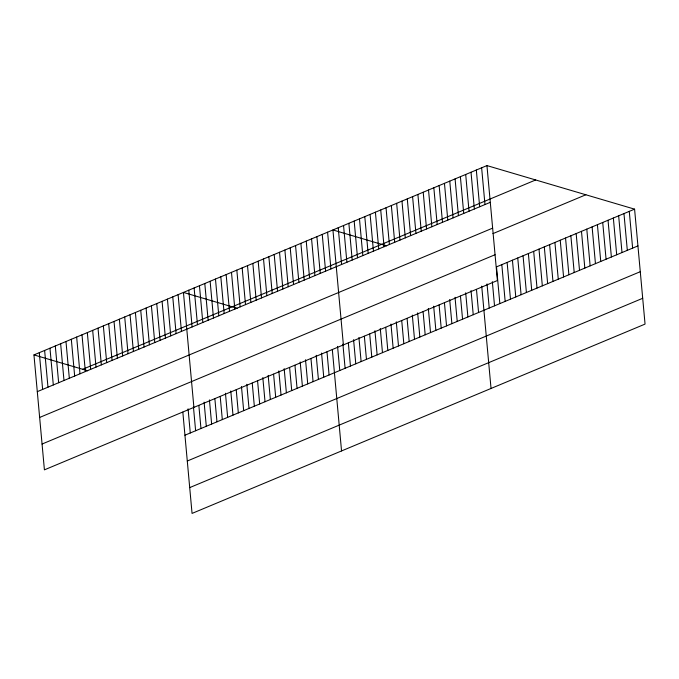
<?xml version="1.0" encoding="UTF-8"?>
<svg xmlns="http://www.w3.org/2000/svg" width="679" height="679" viewBox="0 0 679 679"><rect width="100%" height="100%" fill="white"/><g stroke="black" fill="none" stroke-linecap="round" stroke-linejoin="round"><path stroke-width="1.02" d="M486.945 165.583L497.41 280.529L44.415 469.851L33.95 354.905L486.945 165.583L634.585 209.149L645.05 324.095L192.055 513.417L182.838 412.119M82.668 369.283L535.672 179.96M37.294 391.647L490.289 202.334M39.645 417.458L492.64 228.136M492.929 233.618L585.867 194.771M42.064 444.041L495.059 254.727M634.585 209.149L496.502 266.864L499.846 303.606M184.934 435.214L637.937 245.9M187.285 461.016L640.28 271.702M189.704 487.607L642.699 298.293M386.665 245.815L332.931 229.952L343.387 344.898M237.183 308.283L183.44 292.428L193.897 407.375M33.95 354.905L87.693 370.759M629.28 211.373L632.624 248.115M623.967 213.588L627.311 250.339M618.654 215.812L621.998 252.554M613.349 218.027L616.693 254.778M608.036 220.251L611.38 256.993M602.723 222.466L606.067 259.217M597.41 224.69L600.754 261.432M592.105 226.905L595.449 263.656M586.792 229.129L590.136 265.871M581.479 231.344L584.823 268.095M576.165 233.568L579.51 270.31M570.861 235.783L574.205 272.534M565.548 238.006L568.892 274.749M560.234 240.222L563.578 276.973M554.921 242.445L558.265 279.188M549.617 244.661L552.961 281.412M544.303 246.884L547.647 283.627M538.99 249.1L542.334 285.851M533.677 251.323L537.021 288.066M528.372 253.547L531.716 290.289M523.059 255.762L526.403 292.513M517.746 257.986L521.09 294.728M512.433 260.201L515.777 296.952M507.128 262.425L510.472 299.167M501.815 264.64L505.159 301.391M492.343 281.675L494.533 305.83M481.632 167.806L484.976 204.549M487.03 283.898L489.228 308.045M476.327 170.022L479.671 206.772M481.717 286.114L491.036 388.464M471.014 172.245L474.358 208.988M476.471 289.398L478.576 312.493M465.701 174.461L469.045 211.211M471.039 290.578L473.238 314.725M460.387 176.684L463.732 213.427M465.701 292.81L467.899 316.957M455.083 178.9L458.427 215.65M460.455 296.095L462.56 319.189M449.77 181.123L453.114 217.866M455.023 297.275L457.222 321.422M444.456 183.347L447.8 220.089M449.685 299.507L451.883 323.654M439.143 185.562L442.487 222.305M444.439 302.783L446.544 325.886M433.839 187.786L437.183 224.528M439.101 305.015L441.206 328.118M428.525 190.001L431.869 226.752M423.212 192.225L426.556 228.967M433.669 306.195L435.867 330.35M417.899 194.44L421.243 231.191M428.33 308.427L430.528 332.574M412.594 196.664L415.938 233.406M423.085 311.712L425.19 334.806M407.281 198.879L410.625 235.63M417.653 312.892L419.851 337.039M401.968 201.103L405.312 237.845M412.314 315.124L414.513 339.271M396.655 203.318L399.999 240.069M407.069 318.409L409.174 341.503M391.35 205.542L394.694 242.284M401.73 320.632L403.835 343.735M386.037 207.757L389.381 244.508M396.298 321.821L398.497 345.967M380.724 209.981L384.068 246.723M390.96 324.053L393.158 348.2M375.411 212.196L378.755 248.947M385.714 327.329L387.819 350.423M370.106 214.42L373.45 251.162M380.282 328.509L382.472 352.656M364.793 216.635L368.137 253.386M374.944 330.741L377.134 354.888M359.48 218.859L362.824 255.601M369.699 334.026L371.795 357.12M354.175 221.074L357.519 257.825M364.36 336.258L366.456 359.352M348.862 223.298L352.206 260.04M358.919 337.438L361.118 361.584M343.549 225.513L346.893 262.264M353.581 339.67L355.779 363.817M338.235 227.737L341.579 264.479M348.344 342.946L350.44 366.049M342.903 344.126L345.102 368.281M327.592 232.184L330.936 268.935M337.565 346.358L339.763 370.505M322.245 234.416L325.597 271.159M332.328 349.643L341.545 450.941M316.906 236.648L320.25 273.391M326.989 351.875L329.086 374.969M311.568 238.881L314.912 275.623M321.549 353.055L323.747 377.201M306.229 241.113L309.573 277.855M316.21 355.287L318.409 379.434M300.89 243.345L304.234 280.087M310.965 358.563L313.07 381.666M295.552 245.569L298.896 282.32M305.533 359.751L307.731 383.898M290.213 247.801L293.557 284.552M300.194 361.983L302.393 386.13M284.874 250.033L288.219 286.784M294.949 365.26L297.054 388.354M279.536 252.265L282.88 289.016M289.61 367.492L291.715 390.586M274.197 254.498L277.541 291.24M284.178 368.672L286.377 392.818M268.859 256.73L272.203 293.472M278.84 370.904L281.038 395.051M263.52 258.962L266.864 295.704M273.595 374.188L275.699 397.283M258.181 261.194L261.525 297.937M268.163 375.368L270.361 399.515M252.843 263.418L256.187 300.169M262.824 377.6L265.022 401.747M247.504 265.65L250.848 302.401M257.579 380.877L259.684 403.98M242.165 267.882L245.509 304.633M252.24 383.109L254.345 406.212M236.827 270.115L240.171 306.866M246.808 384.289L249.006 408.435M231.488 272.347L234.832 309.089M241.469 386.521L243.668 410.668M226.149 274.579L229.494 311.322M236.224 389.805L238.329 412.9M220.811 276.811L224.155 313.554M230.792 390.985L232.99 415.132M215.472 279.044L218.816 315.786M225.453 393.217L227.652 417.364M210.134 281.276L213.478 318.018M220.208 396.494L222.313 419.597M204.795 283.499L208.139 320.25M214.87 398.726L216.974 421.829M199.456 285.732L202.8 322.483M209.438 399.914L211.636 424.061M194.118 287.964L197.462 324.715M204.099 402.138L206.297 426.285M188.779 290.196L192.123 326.947M198.854 405.422L200.959 428.517M193.422 406.602L195.62 430.749M178.102 294.661L181.446 331.403M188.083 408.834L190.273 432.981M172.763 296.893L176.107 333.635M167.424 299.125L170.768 335.867M162.086 301.349L165.43 338.1M156.747 303.581L160.091 340.332M151.409 305.813L154.753 342.564M146.07 308.045L149.414 344.796M140.731 310.278L144.075 347.02M135.393 312.51L138.737 349.252M130.045 314.742L133.398 351.484M124.707 316.974L128.051 353.717M119.368 319.206L122.712 355.949M114.03 321.43L117.374 358.181M108.691 323.662L112.035 360.413M103.352 325.895L106.696 362.645M98.014 328.127L101.358 364.878M92.675 330.359L96.019 367.101M87.336 332.591L90.68 369.334M81.998 334.823L85.342 371.566M76.659 337.056L80.003 373.798M71.32 339.279L74.665 376.03M65.982 341.512L69.326 378.262M60.643 343.744L63.987 380.495M55.305 345.976L58.649 382.727M49.966 348.208L53.31 384.951M44.627 350.44L47.971 387.183M39.289 352.673L42.633 389.415"/></g></svg>
